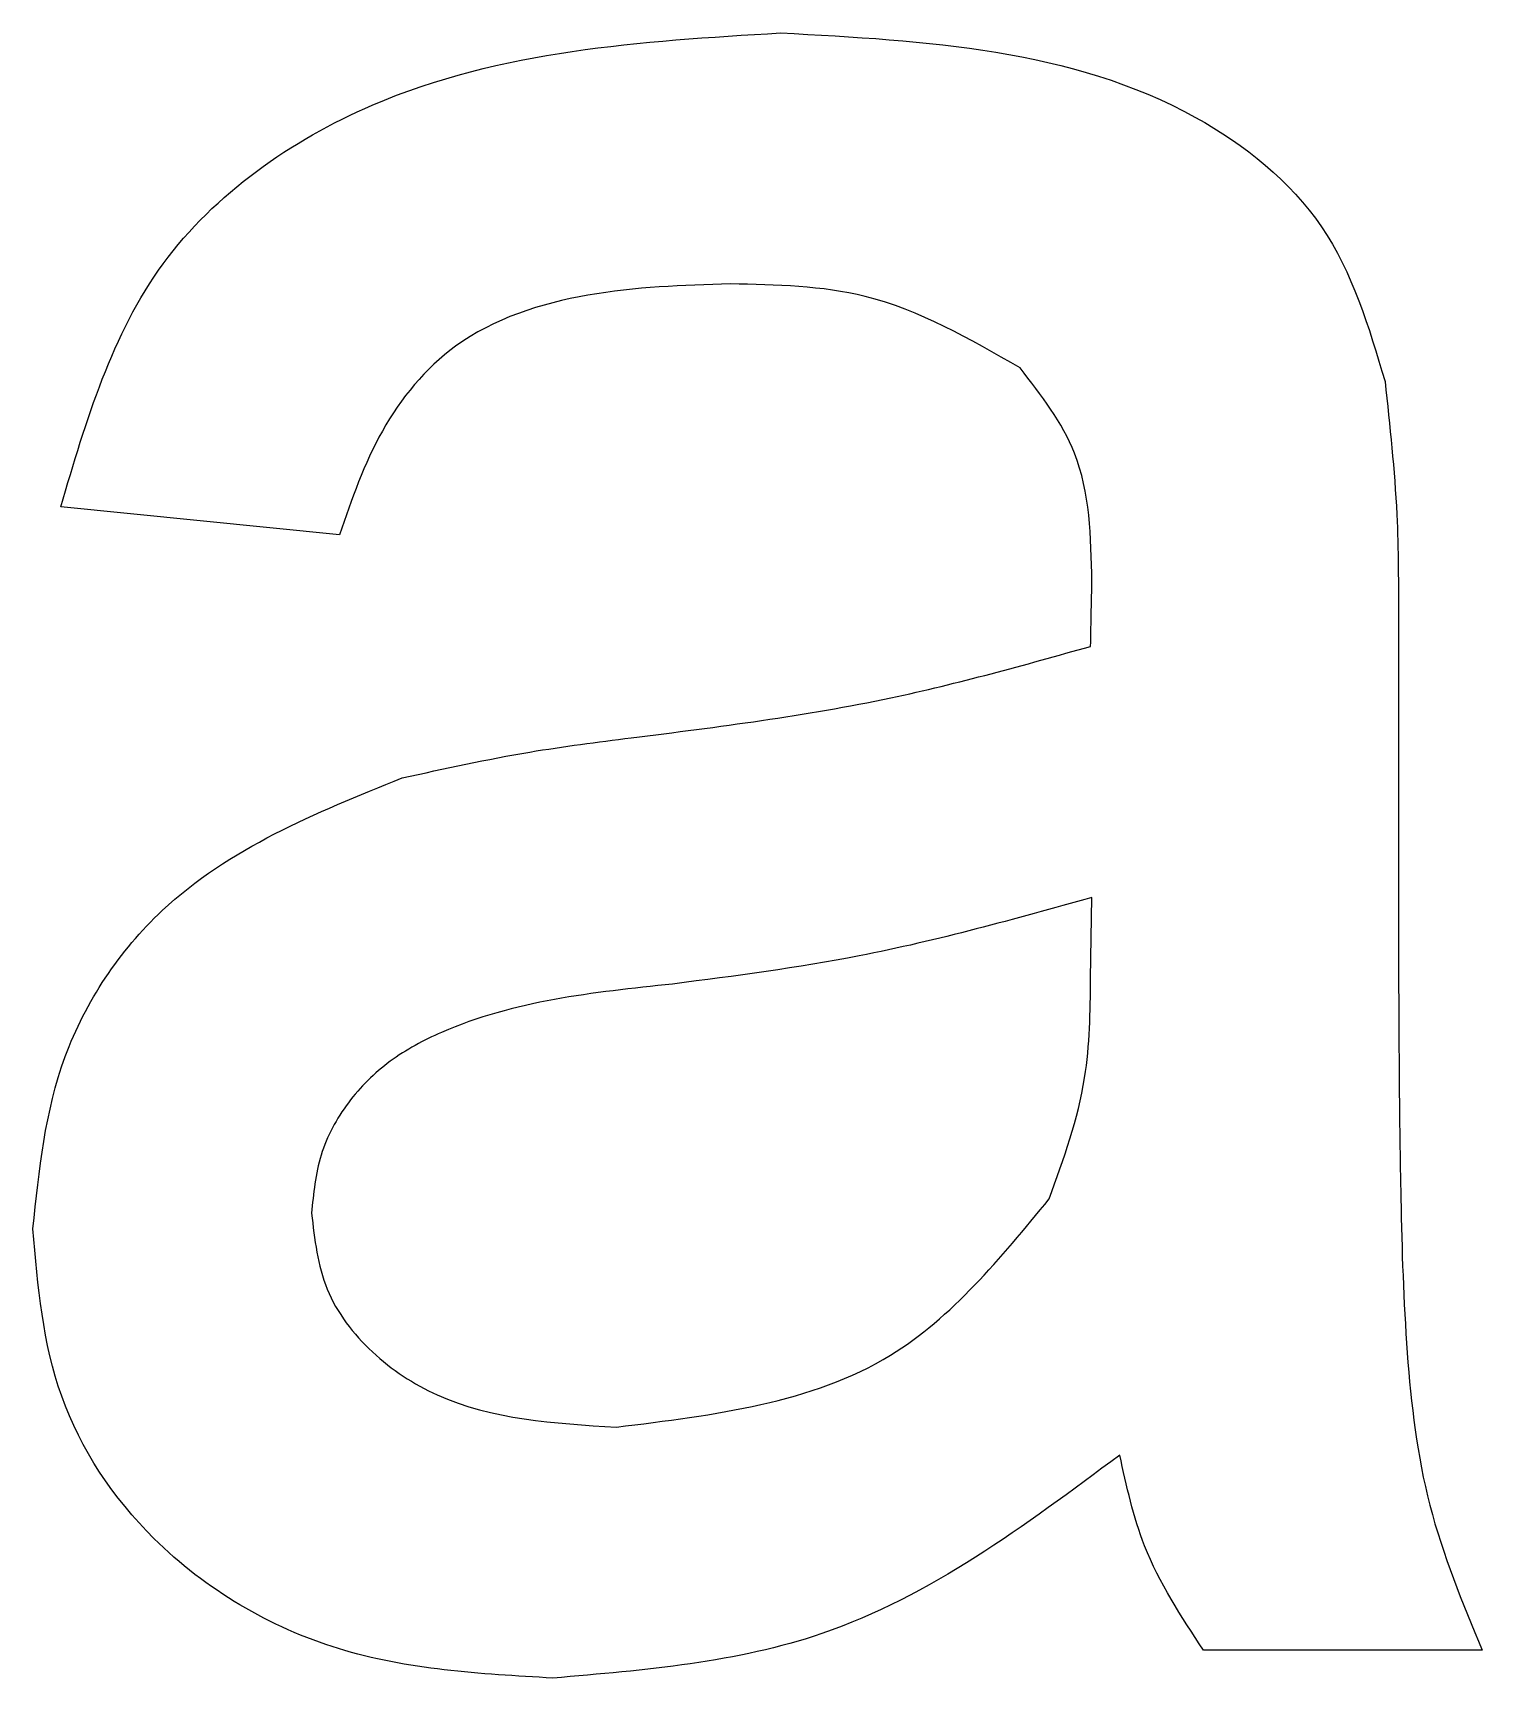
# Model space of a CAD drawing. Extents: x 150 to 4150, y 50 to 2920.
# Drawn here: x 1485.422 to 1489.531, y 2363.997 to 2368.66 of the extents above; entities that cross this region are included whole.
import ezdxf

# ---------------------------------------------------------------- set-up
doc = ezdxf.new("R2010")
doc.units = 0
doc.header["$LTSCALE"] = 10
doc.linetypes.add('SLD-KATı', pattern=[0])
doc.layers.get('0').update_dxf_attribs({"linetype": 'CONTINUOUS'})

msp = doc.modelspace()

# ---------------------------------------------------------------- linework, layer by layer
at = {"color": 7, "linetype": 'SLD-KATı'}
for p, q in [((1486.2912, 2367.2375), (1485.501, 2367.3165)), ((1489.2942, 2366.9967), (1489.2942, 2366.0324)), ((1488.4212, 2365.9805), (1488.4249, 2366.2101)), ((1489.5313, 2364.0764), (1488.741, 2364.0764))]:
    msp.add_line(p, q, dxfattribs=at)
for points, knots in [([(1485.501, 2367.3165), (1485.5734, 2367.5616), (1485.7179, 2368.0506), (1486.4976, 2368.5966), (1487.1454, 2368.6359), (1487.5421, 2368.6599)], [0, 0, 0, 0, 0.280439, 0.55931, 1, 1, 1, 1]), ([(1487.5421, 2368.6599), (1487.9539, 2368.6379), (1488.5276, 2368.6073), (1489.1181, 2368.1353), (1489.2099, 2367.8267), (1489.2559, 2367.6721)], [0, 0, 0, 0, 0.559243, 0.779176, 1, 1, 1, 1]), ([(1487.4001, 2367.9487), (1487.2653, 2367.9445), (1486.9966, 2367.936), (1486.6234, 2367.8174), (1486.395, 2367.5389), (1486.3259, 2367.3381), (1486.2912, 2367.2375)], [0, 0, 0, 0, 0.280863, 0.559778, 0.779508, 1, 1, 1, 1]), ([(1488.2212, 2367.7104), (1488.0787, 2367.7926), (1487.8232, 2367.9399), (1487.5298, 2367.946), (1487.4001, 2367.9487)], [0, 0, 0, 0, 0.557865, 1, 1, 1, 1]), ([(1488.4249, 2367.1053), (1488.4222, 2367.2317), (1488.4174, 2367.4566), (1488.281, 2367.6331), (1488.2212, 2367.7104)], [0, 0, 0, 0, 0.561927, 1, 1, 1, 1]), ([(1489.2559, 2367.6721), (1489.2696, 2367.5464), (1489.294, 2367.3219), (1489.2941, 2367.0961), (1489.2942, 2366.9967)], [0, 0, 0, 0, 0.559781, 1, 1, 1, 1]), ([(1488.4212, 2366.9214), (1488.4219, 2366.9557), (1488.423, 2367.017), (1488.4243, 2367.0783), (1488.4249, 2367.1053)], [0, 0, 0, 0, 0.560139, 1, 1, 1, 1]), ([(1487.1185, 2366.6621), (1487.3653, 2366.6932), (1487.8059, 2366.7488), (1488.2332, 2366.8686), (1488.4212, 2366.9214)], [0, 0, 0, 0, 0.560179, 1, 1, 1, 1]), ([(1486.469, 2366.5485), (1486.5893, 2366.575), (1486.8042, 2366.6224), (1487.0225, 2366.65), (1487.1185, 2366.6621)], [0, 0, 0, 0, 0.5599041, 1, 1, 1, 1]), ([(1485.422, 2365.2705), (1485.4392, 2365.4367), (1485.4737, 2365.7693), (1485.82, 2366.2862), (1486.2231, 2366.4491), (1486.469, 2366.5485)], [0, 0, 0, 0, 0.28045, 0.560991, 1, 1, 1, 1]), ([(1488.4249, 2366.2101), (1488.2061, 2366.1488), (1487.8153, 2366.0393), (1487.413, 2365.9873), (1487.2358, 2365.9644)], [0, 0, 0, 0, 0.5597592, 1, 1, 1, 1]), ([(1489.2942, 2366.0324), (1489.2952, 2365.8069), (1489.2968, 2365.4357), (1489.3128, 2364.9199), (1489.3636, 2364.4819), (1489.4754, 2364.2116), (1489.5313, 2364.0764)], [0, 0, 0, 0, 0.340229, 0.560342, 0.7801613, 1, 1, 1, 1]), ([(1487.2358, 2365.9644), (1487.0106, 2365.9406), (1486.729, 2365.9109), (1486.4303, 2365.7521), (1486.3102, 2365.633), (1486.2281, 2365.4826), (1486.2175, 2365.3708), (1486.2122, 2365.3149)], [0, 0, 0, 0, 0.5002816, 0.6253333, 0.7502955, 0.8751365, 1, 1, 1, 1]), ([(1488.3039, 2365.3557), (1488.3447, 2365.4688), (1488.4177, 2365.6712), (1488.4201, 2365.8858), (1488.4212, 2365.9805)], [0, 0, 0, 0, 0.558935, 1, 1, 1, 1]), ([(1487.0765, 2364.7087), (1487.3546, 2364.7431), (1487.8515, 2364.8044), (1488.1656, 2365.1872), (1488.3039, 2365.3557)], [0, 0, 0, 0, 0.5597489, 1, 1, 1, 1]), ([(1486.2122, 2365.3149), (1486.2206, 2365.2411), (1486.2374, 2365.0932), (1486.3769, 2364.9119), (1486.6487, 2364.7343), (1486.9002, 2364.7193), (1487.0765, 2364.7087)], [0, 0, 0, 0, 0.18659, 0.3735, 0.560627, 1, 1, 1, 1]), ([(1486.8963, 2363.9975), (1486.69, 2364.0092), (1486.2789, 2364.0327), (1485.7674, 2364.3323), (1485.4642, 2364.7847), (1485.436, 2365.1085), (1485.422, 2365.2705)], [0, 0, 0, 0, 0.280812, 0.559702, 0.779688, 1, 1, 1, 1]), ([(1488.5039, 2364.6296), (1488.2343, 2364.4288), (1487.7527, 2364.0701), (1487.158, 2364.0197), (1486.8963, 2363.9975)], [0, 0, 0, 0, 0.559968, 1, 1, 1, 1]), ([(1488.741, 2364.0764), (1488.6783, 2364.172), (1488.5662, 2364.3428), (1488.523, 2364.542), (1488.5039, 2364.6296)], [0, 0, 0, 0, 0.559658, 1, 1, 1, 1])]:
    msp.add_open_spline(points, degree=3, knots=knots, dxfattribs=at)

doc.saveas('drawing.dxf')
